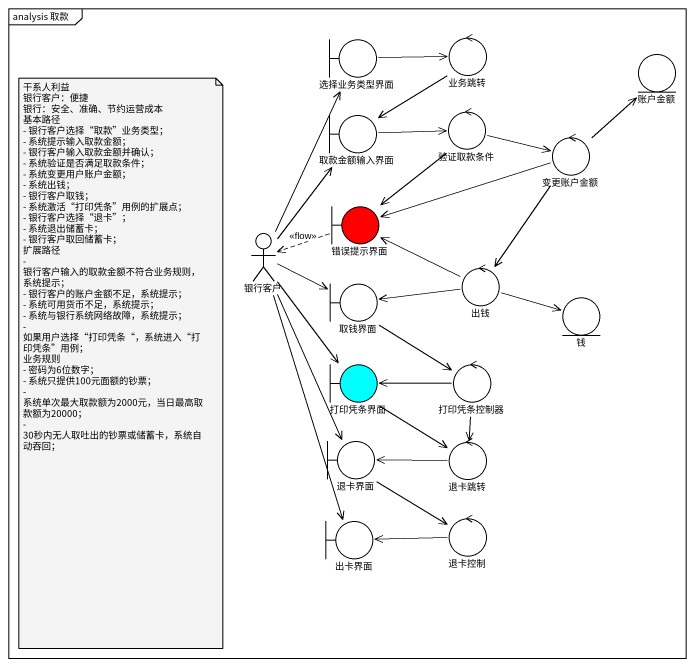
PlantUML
@startuml
mainframe analysis 取款
boundary 选择业务类型界面
control 业务跳转
entity 账户金额
boundary 取款金额输入界面
control 验证取款条件
control 变更账户金额
actor 银行客户
boundary 错误提示界面 #FF0000
control 出钱
boundary 取钱界面
entity 钱
boundary 打印凭条界面 #00FFFF
control 打印凭条控制器
boundary 退卡界面
control 退卡跳转
boundary 出卡界面
control 退卡控制
选择业务类型界面 -right-> 业务跳转
业务跳转 --> 取款金额输入界面
取款金额输入界面 -right-> 验证取款条件
验证取款条件 -right-> 变更账户金额
验证取款条件 --> 错误提示界面
变更账户金额 -up-> 账户金额
变更账户金额 -left-> 错误提示界面
变更账户金额 --> 出钱
银行客户 -up-> 选择业务类型界面
银行客户 -up-> 取款金额输入界面
银行客户 -right-> 取钱界面
银行客户 --> 打印凭条界面
银行客户 --> 退卡界面
银行客户 --> 出卡界面
错误提示界面 .left.> 银行客户 : <<flow>>
出钱 -left-> 错误提示界面
出钱 -left-> 取钱界面
出钱 -right-> 钱
取钱界面 --> 打印凭条控制器
打印凭条界面 --> 退卡跳转
打印凭条控制器 -left-> 打印凭条界面
打印凭条控制器 --> 退卡跳转
退卡界面 --> 退卡控制
退卡跳转 -left-> 退卡界面
退卡控制 -left-> 出卡界面
note as N1
  干系人利益
  银行客户：便捷
  银行：安全、准确、节约运营成本
  基本路径
  - 银行客户选择“取款”业务类型；
  - 系统提示输入取款金额；
  - 银行客户输入取款金额并确认；
  - 系统验证是否满足取款条件；
  - 系统变更用户账户金额；
  - 系统出钱；
  - 银行客户取钱；
  - 系统激活“打印凭条”用例的扩展点；
  - 银行客户选择“退卡”；
  - 系统退出储蓄卡；
  - 银行客户取回储蓄卡；
  扩展路径
  - 银行客户输入的取款金额不符合业务规则，系统提示；
  - 银行客户的账户金额不足，系统提示；
  - 系统可用货币不足，系统提示；
  - 系统与银行系统网络故障，系统提示；
  - 如果用户选择“打印凭条“，系统进入“打印凭条”用例；
  业务规则
  - 密码为6位数字；
  - 系统只提供100元面额的钞票；
  - 系统单次最大取款额为2000元，当日最高取款额为20000；
  - 30秒内无人取吐出的钞票或储蓄卡，系统自动吞回；
end note
@enduml
